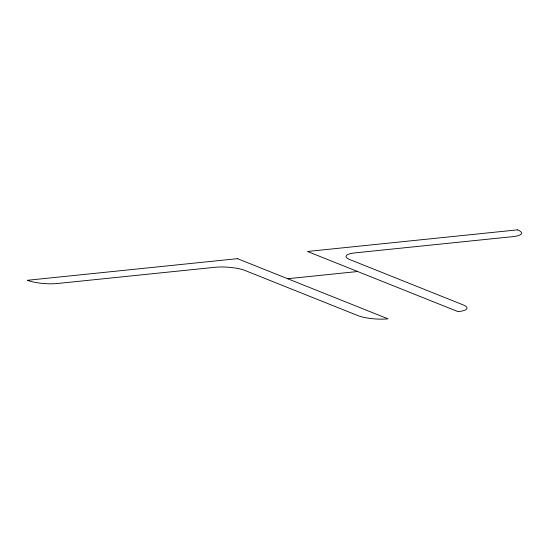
<?xml version="1.0" encoding="UTF-8"?>
<svg xmlns="http://www.w3.org/2000/svg" width="549" height="549" viewBox="0 0 549 549"><rect width="100%" height="100%" fill="white"/><g stroke="black" fill="none" stroke-linecap="round" stroke-linejoin="round"><path stroke-width="0.82" d="M287.655 278.727L357.667 271.522M237.484 258.668L27.45 280.285A21.583 5.113 4.1 0 0 57.494 283.497L215.023 267.288A21.583 5.113 4.1 0 1 245.067 270.499L357.955 315.627A21.583 5.113 4.1 0 0 388.006 318.839L237.484 258.668M517.529 229.853L307.495 251.469L458.01 311.633A21.583 5.113 4.1 0 0 462.972 304.819L350.084 259.691A21.583 5.113 4.1 0 1 355.045 252.876L512.567 236.667A21.583 5.113 4.1 0 0 517.529 229.853"/></g></svg>
